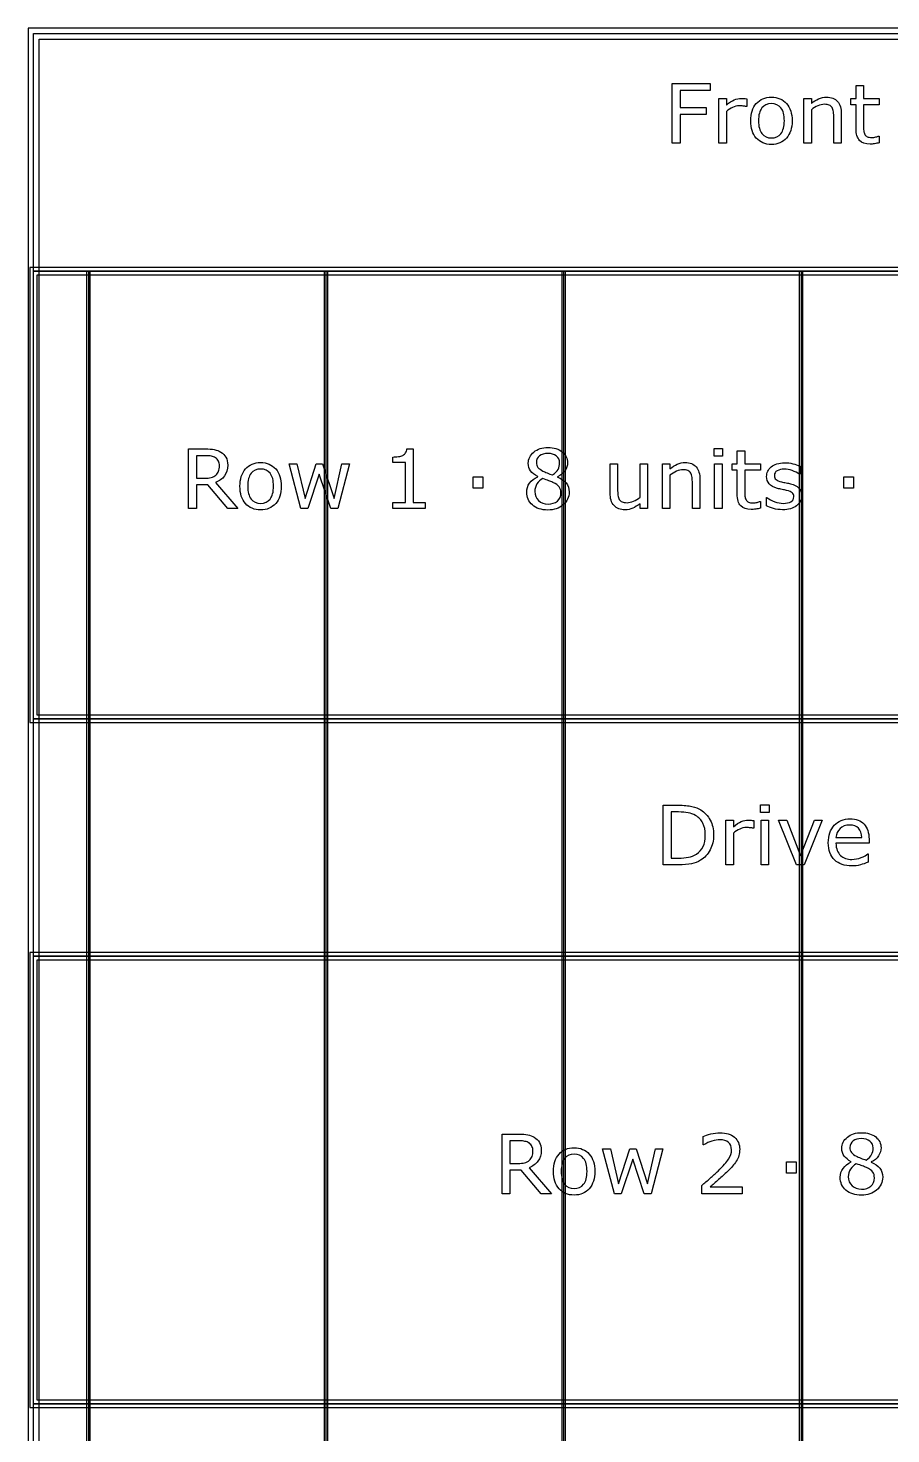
# Model space of a CAD drawing. Extents: x -13 to 750, y 12 to 2314.
# Drawn here: x 43.4 to 137.8, y 1009.6 to 1163.5 of the extents above; entities that cross this region are included whole.
import ezdxf

# ---------------------------------------------------------------- set-up
doc = ezdxf.new("R2010")
doc.units = 0
doc.layers.get('0').update_dxf_attribs({"linetype": 'CONTINUOUS'})

msp = doc.modelspace()

# ---------------------------------------------------------------- linework, layer by layer
at = {"color": 7}
for points in [[(43.400391, 1163.4896), (43.400391, 711.2904), (268.59961, 711.2904), (268.59961, 1163.4896)], [(44, 1162.89), (268, 1162.89), (268, 1136.89), (44, 1136.89)], [(44.599609, 1162.2904), (267.40039, 1162.2904), (267.40039, 712.4896), (44.599609, 712.4896)], [(118.06421, 1156.66), (114.75513, 1156.66), (114.75513, 1154.8143), (117.59839, 1154.8143), (117.59839, 1154.0409), (114.75513, 1154.0409), (114.75513, 1150.89), (113.88501, 1150.89), (113.88501, 1157.4335), (118.06421, 1157.4335)], [(126.16333, 1153.3421), (126.16333, 1153.3421)], [(127.01587, 1153.3421), (127.01587, 1153.3421)], [(43.599609, 1137.2904), (43.599609, 1087.4896), (268.40039, 1087.4896), (268.40039, 1137.2904)], [(44, 1136.89), (268, 1136.89), (268, 1087.89), (44, 1087.89)], [(44.400391, 1136.4896), (267.59961, 1136.4896), (267.59961, 1088.2904), (44.400391, 1088.2904)], [(49.800781, 1136.89), (49.800781, 937.89), (50.199219, 937.89), (50.199219, 1136.89)], [(75.800781, 1136.89), (75.800781, 937.89), (76.199219, 937.89), (76.199219, 1136.89)], [(101.80078, 1136.89), (101.80078, 937.89), (102.19922, 937.89), (102.19922, 1136.89)], [(127.80078, 1136.89), (127.80078, 937.89), (128.19922, 937.89), (128.19922, 1136.89)], [(119.40674, 1116.6205), (118.4751, 1116.6205), (118.4751, 1117.4774), (119.40674, 1117.4774)], [(78.563965, 1115.7987), (77.285156, 1110.89), (76.520508, 1110.89), (75.259277, 1114.6737), (74.006836, 1110.89), (73.246582, 1110.89), (71.95459, 1115.7987), (72.815918, 1115.7987), (73.716797, 1111.9974), (74.942871, 1115.7987), (75.624023, 1115.7987), (76.880859, 1111.9974), (77.733398, 1115.7987)], [(101.57373, 1115.9086), (101.57373, 1115.9086)], [(119.354, 1110.89), (118.52783, 1110.89), (118.52783, 1115.7987), (119.354, 1115.7987)], [(64.334473, 1115.5921), (64.334473, 1115.5921)], [(93.153809, 1113.1356), (92.103516, 1113.1356), (92.103516, 1114.3793), (93.153809, 1114.3793)], [(133.7373, 1113.1357), (132.68701, 1113.1357), (132.68701, 1114.3794), (133.7373, 1114.3794)], [(70.258301, 1113.3421), (70.258301, 1113.3421)], [(71.11084, 1113.3421), (71.11084, 1113.3421)], [(101.70996, 1112.6302), (101.70996, 1112.6302)], [(102.61523, 1112.7138), (102.61523, 1112.7138)], [(44, 1087.89), (268, 1087.89), (268, 1061.89), (44, 1061.89)], [(124.49341, 1077.6203), (123.56177, 1077.6203), (123.56177, 1078.4772), (124.49341, 1078.4772)], [(124.44071, 1071.8898), (123.61454, 1071.8898), (123.61454, 1076.7985), (124.44071, 1076.7985)], [(130.3206, 1076.7985), (128.33427, 1071.8898), (127.5037, 1071.8898), (125.53056, 1076.7985), (126.42704, 1076.7985), (127.94755, 1072.8918), (129.45487, 1076.7985)], [(118.42456, 1075.1551), (118.42456, 1075.1551)], [(43.599609, 1062.2904), (43.599609, 1012.4896), (268.40039, 1012.4896), (268.40039, 1062.2904)], [(44, 1061.89), (268, 1061.89), (268, 1012.89), (44, 1012.89)], [(44.400391, 1061.4896), (267.59961, 1061.4896), (267.59961, 1013.2904), (44.400391, 1013.2904)], [(98.646973, 1040.5921), (98.646973, 1040.5921)], [(112.87646, 1040.7987), (111.59766, 1035.89), (110.83301, 1035.89), (109.57178, 1039.6737), (108.31934, 1035.89), (107.55908, 1035.89), (106.26709, 1040.7987), (107.12842, 1040.7987), (108.0293, 1036.9974), (109.25537, 1040.7987), (109.93652, 1040.7987), (111.19336, 1036.9974), (112.0459, 1040.7987)], [(135.88623, 1040.9086), (135.88623, 1040.9086)], [(127.46631, 1038.1356), (126.41602, 1038.1356), (126.41602, 1039.3793), (127.46631, 1039.3793)], [(104.5708, 1038.3421), (104.5708, 1038.3421)], [(105.42334, 1038.3421), (105.42334, 1038.3421)], [(136.02246, 1037.6302), (136.02246, 1037.6302)], [(136.92773, 1037.7138), (136.92773, 1037.7138)], [(44, 1012.89), (268, 1012.89), (268, 986.89), (44, 986.89)]]:
    msp.add_lwpolyline(points, close=True, dxfattribs=at)
for points in [[(134.00757, 1152.4937), (134.00757, 1155.1041), (133.44946, 1155.1041), (133.44946, 1155.7984), (134.00757, 1155.7984), (134.00757, 1157.209), (134.83374, 1157.209), (134.83374, 1155.7984), (136.53882, 1155.7984), (136.53882, 1155.1041), (134.83374, 1155.1041), (134.83374, 1152.8672)], [(119.81767, 1154.3754), (119.81767, 1150.89), (118.9915, 1150.89), (118.9915, 1155.7987), (119.81767, 1155.7987), (119.81767, 1155.0736)], [(122.05448, 1155.7457), (122.05444, 1154.8978)], [(129.1208, 1154.5547), (129.1208, 1150.89), (128.29463, 1150.89), (128.29463, 1155.7987), (129.1208, 1155.7987), (129.1208, 1155.2538)], [(122.05444, 1154.8978), (122.01054, 1154.8978)], [(132.39912, 1154.076), (132.39917, 1150.89)], [(132.39917, 1150.89), (131.573, 1150.89), (131.573, 1153.6849)], [(136.49489, 1151.6763), (136.53879, 1151.6763), (136.53882, 1150.934)], [(50, 1136.89), (50, 937.89)], [(76, 1136.89), (76, 937.89)], [(102, 1136.89), (102, 937.89)], [(128, 1136.89), (128, 937.89)], [(66.369141, 1110.89), (65.239746, 1110.89), (63.05127, 1113.4916), (61.825195, 1113.4916), (61.825195, 1110.89), (60.955078, 1110.89), (60.955078, 1117.4335), (62.787598, 1117.4335)], [(84.852539, 1117.4555), (85.533691, 1117.4555), (85.533691, 1111.5581), (86.869629, 1111.5581), (86.869629, 1110.89)], [(121.00635, 1112.4937), (121.00635, 1115.1041), (120.44824, 1115.1041), (120.44824, 1115.7984), (121.00635, 1115.7984), (121.00635, 1117.209), (121.83252, 1117.209), (121.83252, 1115.7984), (123.5376, 1115.7984), (123.5376, 1115.1041), (121.83252, 1115.1041), (121.83252, 1112.8672)], [(62.849121, 1116.6867), (61.825195, 1116.6867), (61.825195, 1114.217), (62.704102, 1114.217)], [(86.869629, 1110.89), (83.327637, 1110.89), (83.327637, 1111.558), (84.689941, 1111.558), (84.689941, 1115.9437), (83.327637, 1115.9437), (83.327637, 1116.5414)], [(107.09326, 1112.6127), (107.09326, 1115.7987), (107.91943, 1115.7987), (107.91943, 1113.0038)], [(110.37162, 1112.1336), (110.37162, 1115.7986), (111.19779, 1115.7986), (111.19775, 1110.89)], [(113.64985, 1114.5547), (113.64985, 1110.89), (112.82368, 1110.89), (112.82368, 1115.7987), (113.64985, 1115.7987), (113.64985, 1115.2538)], [(99.174316, 1114.3837), (99.174316, 1114.4097)], [(101.34961, 1114.3746), (101.34961, 1114.3486)], [(116.92817, 1114.076), (116.92822, 1110.89)], [(127.84859, 1115.548), (127.84859, 1114.6647), (127.80469, 1114.6647)], [(63.908203, 1113.7509), (66.369141, 1110.89)], [(116.92822, 1110.89), (116.10205, 1110.89), (116.10205, 1113.6849)], [(111.19775, 1110.89), (110.37158, 1110.89), (110.37158, 1111.4349)], [(123.49367, 1111.6763), (123.53757, 1111.6763), (123.5376, 1110.934)], [(124.20557, 1111.1845), (124.20557, 1112.1118), (124.24947, 1112.1118)], [(128.04199, 1112.3045), (128.04199, 1112.3051)], [(114.54858, 1071.89), (112.89624, 1071.89), (112.89624, 1078.4335), (114.53101, 1078.4335)], [(114.58374, 1077.6863), (113.76636, 1077.6863), (113.76636, 1072.637), (114.58374, 1072.637)], [(120.5911, 1075.3752), (120.5911, 1071.89), (119.76493, 1071.89), (119.76493, 1076.7987), (120.5911, 1076.7987), (120.5911, 1076.0736)], [(122.82788, 1075.8976), (122.78398, 1075.8976)], [(122.82792, 1076.7457), (122.82788, 1075.8976)], [(117.51489, 1075.1679), (117.51489, 1075.1681)], [(131.81474, 1074.8913), (134.62724, 1074.8913)], [(135.43144, 1074.2585), (131.81474, 1074.2585)], [(135.43139, 1074.7067), (135.43144, 1074.2585)], [(135.29081, 1073.0895), (135.33471, 1073.0895), (135.33471, 1072.1886)], [(100.68164, 1035.89), (99.552246, 1035.89), (97.36377, 1038.4916), (96.137695, 1038.4916), (96.137695, 1035.89), (95.267578, 1035.89), (95.267578, 1042.4335), (97.100098, 1042.4335)], [(117.33252, 1041.2381), (117.28862, 1041.2381), (117.28862, 1042.161)], [(97.161621, 1041.6867), (96.137695, 1041.6867), (96.137695, 1039.217), (97.016602, 1039.217)], [(98.220703, 1038.7509), (100.68164, 1035.89)], [(133.48682, 1039.3837), (133.48682, 1039.4097)], [(135.66211, 1039.3746), (135.66211, 1039.3486)], [(121.55566, 1035.89), (117.12598, 1035.89), (117.12598, 1036.8085)], [(118.03567, 1036.6415), (121.55569, 1036.6415), (121.55566, 1035.89)]]:
    msp.add_lwpolyline(points, dxfattribs=at)
for points in [[(119.81767, 1155.0736), (120.14579, 1155.337267), (120.434363, 1155.5233), (120.68339, 1155.6317)], [(120.68339, 1155.6317), (120.935343, 1155.743033), (121.19169, 1155.7987), (121.45243, 1155.7987)], [(121.45243, 1155.7987), (121.595983, 1155.7987), (121.699987, 1155.794367), (121.76444, 1155.7857)], [(121.76444, 1155.7857), (121.828907, 1155.779033), (121.925587, 1155.7657), (122.05448, 1155.7457)], [(123.09595, 1155.2362), (123.506103, 1155.702), (124.05835, 1155.9349), (124.75269, 1155.9349)], [(124.75269, 1155.9349), (125.441163, 1155.9349), (125.990477, 1155.702), (126.40063, 1155.2362)], [(129.1208, 1155.2538), (129.378613, 1155.467667), (129.645213, 1155.634633), (129.9206, 1155.7547)], [(129.9206, 1155.7547), (130.195993, 1155.874833), (130.47871, 1155.9349), (130.76875, 1155.9349)], [(130.76875, 1155.9349), (131.299023, 1155.9349), (131.70332, 1155.775233), (131.98164, 1155.4559)], [(120.50321, 1154.8104), (120.26591, 1154.699067), (120.037397, 1154.554067), (119.81767, 1154.3754)], [(121.2415, 1154.9818), (120.986613, 1154.9818), (120.740517, 1154.924667), (120.50321, 1154.8104)], [(121.65019, 1154.9598), (121.53593, 1154.974467), (121.3997, 1154.9818), (121.2415, 1154.9818)], [(122.01054, 1154.8978), (121.887493, 1154.927133), (121.767377, 1154.9478), (121.65019, 1154.9598)], [(122.48511, 1153.3421), (122.48511, 1154.141967), (122.688723, 1154.773333), (123.09595, 1155.2362)], [(123.70679, 1154.7572), (123.460697, 1154.4496), (123.33765, 1153.9779), (123.33765, 1153.3421)], [(124.75269, 1155.223), (124.304443, 1155.223), (123.95581, 1155.067733), (123.70679, 1154.7572)], [(125.78979, 1154.7572), (125.54077, 1155.067733), (125.19507, 1155.223), (124.75269, 1155.223)], [(126.16333, 1153.3421), (126.16333, 1153.9779), (126.038817, 1154.4496), (125.78979, 1154.7572)], [(126.40063, 1155.2362), (126.81079, 1154.773333), (127.01587, 1154.141967), (127.01587, 1153.3421)], [(129.82832, 1154.981), (129.582227, 1154.869667), (129.346387, 1154.727567), (129.1208, 1154.5547)], [(130.53584, 1155.148), (130.310253, 1155.148), (130.074413, 1155.092333), (129.82832, 1154.981)], [(131.07197, 1155.056), (130.934277, 1155.117333), (130.755567, 1155.148), (130.53584, 1155.148)], [(131.38838, 1154.7836), (131.315133, 1154.9066), (131.209663, 1154.9974), (131.07197, 1155.056)], [(131.5334, 1154.3177), (131.507067, 1154.516967), (131.458727, 1154.672267), (131.38838, 1154.7836)], [(131.573, 1153.6849), (131.573, 1153.9105), (131.5598, 1154.121433), (131.5334, 1154.3177)], [(131.98164, 1155.4559), (132.25996, 1155.136567), (132.39912, 1154.6766), (132.39912, 1154.076)], [(123.09595, 1151.4481), (122.688723, 1151.910967), (122.48511, 1152.5423), (122.48511, 1153.3421)], [(123.33765, 1153.3421), (123.33765, 1152.7269), (123.46216, 1152.259633), (123.71118, 1151.9403)], [(125.7854, 1151.9359), (126.037353, 1152.2523), (126.16333, 1152.721033), (126.16333, 1153.3421)], [(127.01587, 1153.3421), (127.01587, 1152.5423), (126.81079, 1151.910967), (126.40063, 1151.4481)], [(134.83374, 1152.8672), (134.83374, 1152.6094), (134.839607, 1152.407267), (134.85134, 1152.2608)], [(124.75269, 1150.7538), (124.05835, 1150.7538), (123.506103, 1150.985233), (123.09595, 1151.4481)], [(123.71118, 1151.9403), (123.960207, 1151.6239), (124.307377, 1151.4657), (124.75269, 1151.4657)], [(124.75269, 1151.4657), (125.192143, 1151.4657), (125.53638, 1151.622433), (125.7854, 1151.9359)], [(126.40063, 1151.4481), (125.990477, 1150.985233), (125.441163, 1150.7538), (124.75269, 1150.7538)], [(134.39868, 1151.1973), (134.13794, 1151.466833), (134.00757, 1151.898967), (134.00757, 1152.4937)], [(135.54126, 1150.793), (135.04028, 1150.793), (134.65942, 1150.927767), (134.39868, 1151.1973)], [(134.85134, 1152.2608), (134.863073, 1152.117267), (134.90409, 1151.9825), (134.97439, 1151.8565)], [(134.97439, 1151.8565), (135.038857, 1151.7393), (135.126747, 1151.652867), (135.23806, 1151.5972)], [(135.23806, 1151.5972), (135.352313, 1151.544533), (135.525163, 1151.5182), (135.75661, 1151.5182)], [(135.75661, 1151.5182), (135.891377, 1151.5182), (136.032003, 1151.5372), (136.17849, 1151.5752)], [(136.17849, 1151.5752), (136.32497, 1151.616533), (136.430437, 1151.650233), (136.49489, 1151.6763)], [(136.02905, 1150.833), (135.84741, 1150.806333), (135.684813, 1150.793), (135.54126, 1150.793)], [(136.53882, 1150.934), (136.383547, 1150.893333), (136.213623, 1150.859667), (136.02905, 1150.833)], [(62.787598, 1117.4335), (63.183105, 1117.4335), (63.512695, 1117.407167), (63.776367, 1117.3545)], [(63.776367, 1117.3545), (64.040039, 1117.3045), (64.277344, 1117.213667), (64.488281, 1117.082)], [(84.716309, 1116.9985), (84.79541, 1117.112767), (84.84082, 1117.2651), (84.852539, 1117.4555)], [(98.748047, 1117.0904), (99.152344, 1117.418533), (99.666505, 1117.5826), (100.29053, 1117.5826)], [(100.29053, 1117.5826), (100.94385, 1117.5826), (101.465333, 1117.425867), (101.85498, 1117.1124)], [(63.459961, 1116.6337), (63.28711, 1116.669033), (63.083496, 1116.6867), (62.849121, 1116.6867)], [(63.908203, 1116.4579), (63.782226, 1116.542833), (63.632812, 1116.601433), (63.459961, 1116.6337)], [(64.233398, 1116.0887), (64.168945, 1116.235233), (64.060546, 1116.3583), (63.908203, 1116.4579)], [(64.334473, 1115.5921), (64.334473, 1115.779633), (64.300781, 1115.945167), (64.233398, 1116.0887)], [(64.488281, 1117.082), (64.725586, 1116.9326), (64.910156, 1116.743633), (65.041992, 1116.5151)], [(65.244141, 1115.6538), (65.244141, 1115.182133), (65.125489, 1114.7866), (64.888184, 1114.4672)], [(65.041992, 1116.5151), (65.176758, 1116.2895), (65.244141, 1116.0024), (65.244141, 1115.6538)], [(67.190918, 1115.2362), (67.601074, 1115.702), (68.15332, 1115.9349), (68.847656, 1115.9349)], [(68.847656, 1115.9349), (69.536133, 1115.9349), (70.085449, 1115.702), (70.495605, 1115.2362)], [(83.327637, 1116.5414), (83.512207, 1116.5414), (83.709961, 1116.556067), (83.920898, 1116.5854)], [(83.920898, 1116.5854), (84.131836, 1116.6174), (84.291504, 1116.6628), (84.399902, 1116.7216)], [(84.399902, 1116.7216), (84.534668, 1116.794867), (84.640137, 1116.887167), (84.716309, 1116.9985)], [(98.141602, 1115.8599), (98.141602, 1116.3521), (98.34375, 1116.762267), (98.748047, 1117.0904)], [(98.39209, 1115.025), (98.225098, 1115.2476), (98.141602, 1115.5259), (98.141602, 1115.8599)], [(99.376465, 1116.6732), (99.14209, 1116.4974), (99.024902, 1116.2601), (99.024902, 1115.9613)], [(99.024902, 1115.9613), (99.024902, 1115.750367), (99.083496, 1115.567267), (99.200684, 1115.412)], [(100.28613, 1116.9369), (99.916991, 1116.9369), (99.61377, 1116.849), (99.376465, 1116.6732)], [(101.20898, 1116.6556), (100.968747, 1116.843133), (100.66113, 1116.9369), (100.28613, 1116.9369)], [(101.57373, 1115.9086), (101.57373, 1116.222067), (101.452147, 1116.471067), (101.20898, 1116.6556)], [(101.40674, 1115.1879), (101.518067, 1115.3959), (101.57373, 1115.636133), (101.57373, 1115.9086)], [(101.85498, 1117.1124), (102.244627, 1116.798867), (102.43945, 1116.4004), (102.43945, 1115.917)], [(102.43945, 1115.917), (102.43945, 1115.621133), (102.347167, 1115.329633), (102.1626, 1115.0425)], [(113.64985, 1115.2538), (113.907663, 1115.467667), (114.174267, 1115.634633), (114.44966, 1115.7547)], [(114.44966, 1115.7547), (114.725047, 1115.874833), (115.00776, 1115.9349), (115.2978, 1115.9349)], [(115.2978, 1115.9349), (115.828073, 1115.9349), (116.23237, 1115.775233), (116.51069, 1115.4559)], [(124.73287, 1115.4689), (124.89693, 1115.606567), (125.104937, 1115.714967), (125.35689, 1115.7941)], [(125.35689, 1115.7941), (125.611777, 1115.8761), (125.895957, 1115.9171), (126.20943, 1115.9171)], [(126.20943, 1115.9171), (126.502403, 1115.9171), (126.798303, 1115.8805), (127.09713, 1115.8073)], [(127.09713, 1115.8073), (127.398883, 1115.736967), (127.64937, 1115.650533), (127.84859, 1115.548)], [(62.704102, 1114.217), (62.979492, 1114.217), (63.219726, 1114.240333), (63.424805, 1114.287)], [(63.424805, 1114.287), (63.629883, 1114.337), (63.804199, 1114.4278), (63.947754, 1114.5594)], [(64.888184, 1114.4672), (64.650879, 1114.1508), (64.324219, 1113.912033), (63.908203, 1113.7509)], [(63.947754, 1114.5594), (64.07959, 1114.682467), (64.17627, 1114.8231), (64.237793, 1114.9813)], [(64.237793, 1114.9813), (64.302246, 1115.142433), (64.334473, 1115.346033), (64.334473, 1115.5921)], [(66.580078, 1113.3421), (66.580078, 1114.141967), (66.783691, 1114.773333), (67.190918, 1115.2362)], [(67.801758, 1114.7572), (67.555664, 1114.4496), (67.432617, 1113.9779), (67.432617, 1113.3421)], [(68.847656, 1115.223), (68.399414, 1115.223), (68.050781, 1115.067733), (67.801758, 1114.7572)], [(69.884766, 1114.7572), (69.635742, 1115.067733), (69.290039, 1115.223), (68.847656, 1115.223)], [(70.258301, 1113.3421), (70.258301, 1113.9779), (70.133789, 1114.4496), (69.884766, 1114.7572)], [(70.495605, 1115.2362), (70.905762, 1114.773333), (71.11084, 1114.141967), (71.11084, 1113.3421)], [(98.282227, 1113.6805), (98.493164, 1113.976433), (98.790527, 1114.210833), (99.174316, 1114.3837)], [(99.174316, 1114.4097), (98.822754, 1114.597233), (98.562012, 1114.802333), (98.39209, 1115.025)], [(99.728027, 1114.1815), (99.464356, 1114.037967), (99.251953, 1113.843133), (99.09082, 1113.597)], [(99.200684, 1115.412), (99.320801, 1115.259667), (99.500976, 1115.123433), (99.741211, 1115.0033)], [(100.38281, 1113.9486), (100.21875, 1114.003933), (100.000489, 1114.081567), (99.728027, 1114.1815)], [(99.741211, 1115.0033), (99.84961, 1114.950633), (100.004883, 1114.881767), (100.20703, 1114.7967)], [(100.20703, 1114.7967), (100.41211, 1114.711767), (100.61133, 1114.641467), (100.80469, 1114.5858)], [(100.80469, 1114.5858), (101.09473, 1114.779133), (101.295413, 1114.979833), (101.40674, 1115.1879)], [(102.1626, 1115.0425), (101.978027, 1114.758367), (101.70703, 1114.535733), (101.34961, 1114.3746)], [(101.34961, 1114.3486), (101.759763, 1114.1728), (102.07324, 1113.956), (102.29004, 1113.6982)], [(114.35737, 1114.981), (114.111277, 1114.869667), (113.875437, 1114.727567), (113.64985, 1114.5547)], [(115.06489, 1115.148), (114.839303, 1115.148), (114.603463, 1115.092333), (114.35737, 1114.981)], [(115.60102, 1115.056), (115.463327, 1115.117333), (115.284617, 1115.148), (115.06489, 1115.148)], [(115.91743, 1114.7836), (115.84419, 1114.9066), (115.73872, 1114.9974), (115.60102, 1115.056)], [(116.06245, 1114.3177), (116.03605, 1114.516967), (115.98771, 1114.672267), (115.91743, 1114.7836)], [(116.10205, 1113.6849), (116.10205, 1113.9105), (116.08885, 1114.121433), (116.06245, 1114.3177)], [(116.51069, 1115.4559), (116.78901, 1115.136567), (116.92817, 1114.6766), (116.92817, 1114.076)], [(124.2275, 1114.4186), (124.2275, 1114.620733), (124.268517, 1114.811167), (124.35055, 1114.9899)], [(124.49557, 1113.6012), (124.316857, 1113.823867), (124.2275, 1114.096333), (124.2275, 1114.4186)], [(124.35055, 1114.9899), (124.43551, 1115.168633), (124.56295, 1115.3283), (124.73287, 1115.4689)], [(125.3833, 1115.0426), (125.175293, 1114.928333), (125.07129, 1114.756967), (125.07129, 1114.5285)], [(125.07129, 1114.5285), (125.07129, 1114.3263), (125.134277, 1114.173933), (125.26025, 1114.0714)], [(125.26025, 1114.0714), (125.383297, 1113.968867), (125.582517, 1113.8854), (125.85791, 1113.821)], [(126.14795, 1115.2184), (125.84619, 1115.2184), (125.591307, 1115.1598), (125.3833, 1115.0426)], [(127.03564, 1115.0558), (126.733887, 1115.1642), (126.43799, 1115.2184), (126.14795, 1115.2184)], [(127.80469, 1114.6647), (127.59375, 1114.819967), (127.3374, 1114.950333), (127.03564, 1115.0558)], [(67.190918, 1111.4481), (66.783691, 1111.910967), (66.580078, 1112.5423), (66.580078, 1113.3421)], [(67.432617, 1113.3421), (67.432617, 1112.7269), (67.557129, 1112.259633), (67.806152, 1111.9403)], [(69.880371, 1111.9359), (70.132324, 1112.2523), (70.258301, 1112.721033), (70.258301, 1113.3421)], [(71.11084, 1113.3421), (71.11084, 1112.5423), (70.905762, 1111.910967), (70.495605, 1111.4481)], [(97.96582, 1112.6962), (97.96582, 1113.059467), (98.071289, 1113.387567), (98.282227, 1113.6805)], [(98.594238, 1111.2899), (98.175293, 1111.6561), (97.96582, 1112.124867), (97.96582, 1112.6962)], [(99.09082, 1113.597), (98.932617, 1113.350933), (98.853516, 1113.072633), (98.853516, 1112.7621)], [(98.853516, 1112.7621), (98.853516, 1112.366567), (98.989746, 1112.0399), (99.262207, 1111.7821)], [(100.83545, 1113.7684), (100.697757, 1113.833067), (100.546877, 1113.893133), (100.38281, 1113.9486)], [(101.52979, 1113.2762), (101.412597, 1113.440267), (101.18115, 1113.604333), (100.83545, 1113.7684)], [(101.32324, 1111.725), (101.581053, 1111.944733), (101.70996, 1112.246467), (101.70996, 1112.6302)], [(101.70996, 1112.6302), (101.70996, 1112.899733), (101.649903, 1113.115067), (101.52979, 1113.2762)], [(102.61523, 1112.7137), (102.61523, 1112.1483), (102.39404, 1111.6781), (101.95166, 1111.3031)], [(102.29004, 1113.6982), (102.506833, 1113.4404), (102.61523, 1113.112267), (102.61523, 1112.7138)], [(107.52393, 1111.224), (107.236817, 1111.5404), (107.09326, 1112.0033), (107.09326, 1112.6127)], [(107.91943, 1113.0038), (107.91943, 1112.754733), (107.931163, 1112.540867), (107.95463, 1112.3622)], [(121.83252, 1112.8672), (121.83252, 1112.6094), (121.838387, 1112.407267), (121.85012, 1112.2608)], [(125.41402, 1113.1002), (124.98336, 1113.214467), (124.67721, 1113.381467), (124.49557, 1113.6012)], [(125.92818, 1112.986), (125.74068, 1113.021333), (125.569293, 1113.0594), (125.41402, 1113.1002)], [(125.85791, 1113.821), (126.010257, 1113.785667), (126.18018, 1113.7505), (126.36768, 1113.7155)], [(126.38961, 1112.894), (126.272423, 1112.920667), (126.118613, 1112.951333), (125.92818, 1112.986)], [(126.36768, 1113.7155), (126.558107, 1113.680167), (126.71631, 1113.647833), (126.84229, 1113.6185)], [(127.03121, 1112.6391), (126.919883, 1112.7387), (126.706017, 1112.823667), (126.38961, 1112.894)], [(126.84229, 1113.6185), (127.226077, 1113.530633), (127.521973, 1113.379767), (127.72998, 1113.1659)], [(127.1982, 1112.1997), (127.1982, 1112.393033), (127.142537, 1112.5395), (127.03121, 1112.6391)], [(127.72998, 1113.1659), (127.937987, 1112.9491), (128.04199, 1112.661967), (128.04199, 1112.3045)], [(68.847656, 1110.7538), (68.15332, 1110.7538), (67.601074, 1110.985233), (67.190918, 1111.4481)], [(67.806152, 1111.9403), (68.055175, 1111.6239), (68.402343, 1111.4657), (68.847656, 1111.4657)], [(68.847656, 1111.4657), (69.287109, 1111.4657), (69.631348, 1111.622433), (69.880371, 1111.9359)], [(70.495605, 1111.4481), (70.085449, 1110.985233), (69.536133, 1110.7538), (68.847656, 1110.7538)], [(100.29053, 1110.7406), (99.581544, 1110.7406), (99.016113, 1110.9237), (98.594238, 1111.2899)], [(99.262207, 1111.7821), (99.534668, 1111.5243), (99.880372, 1111.3954), (100.29932, 1111.3954)], [(101.95166, 1111.3031), (101.512207, 1110.9281), (100.958497, 1110.7406), (100.29053, 1110.7406)], [(100.29932, 1111.3954), (100.727053, 1111.3954), (101.06836, 1111.505267), (101.32324, 1111.725)], [(108.72803, 1110.7538), (108.212403, 1110.7538), (107.811037, 1110.910533), (107.52393, 1111.224)], [(107.95463, 1112.3622), (107.978097, 1112.1864), (108.0279, 1112.0355), (108.10404, 1111.9095)], [(108.10404, 1111.9095), (108.183147, 1111.780633), (108.285687, 1111.6869), (108.41166, 1111.6283)], [(108.41166, 1111.6283), (108.53764, 1111.569633), (108.720747, 1111.5403), (108.96098, 1111.5403)], [(108.96098, 1111.5403), (109.174847, 1111.5403), (109.407757, 1111.595967), (109.65971, 1111.7073)], [(110.37158, 1111.4349), (110.09326, 1111.215167), (109.82666, 1111.046733), (109.57178, 1110.9296)], [(109.65971, 1111.7073), (109.91459, 1111.818633), (110.151893, 1111.960733), (110.37162, 1112.1336)], [(121.39746, 1111.1973), (121.13672, 1111.466833), (121.00635, 1111.898967), (121.00635, 1112.4937)], [(122.54004, 1110.793), (122.03906, 1110.793), (121.6582, 1110.927767), (121.39746, 1111.1973)], [(121.85012, 1112.2608), (121.861853, 1112.117267), (121.902867, 1111.9825), (121.97316, 1111.8565)], [(121.97316, 1111.8565), (122.037627, 1111.7393), (122.12552, 1111.652867), (122.23684, 1111.5972)], [(122.23684, 1111.5972), (122.351093, 1111.544533), (122.523943, 1111.5182), (122.75539, 1111.5182)], [(122.75539, 1111.5182), (122.890157, 1111.5182), (123.030783, 1111.5372), (123.17727, 1111.5752)], [(123.17727, 1111.5752), (123.32375, 1111.616533), (123.429217, 1111.650233), (123.49367, 1111.6763)], [(124.96582, 1110.8989), (124.66406, 1110.986767), (124.410643, 1111.081967), (124.20557, 1111.1845)], [(124.24947, 1112.1118), (124.510217, 1111.915467), (124.800257, 1111.758733), (125.11959, 1111.6416)], [(125.11959, 1111.6416), (125.438923, 1111.527333), (125.745077, 1111.4702), (126.03805, 1111.4702)], [(127.48389, 1111.2021), (127.11475, 1110.914967), (126.609377, 1110.7714), (125.96777, 1110.7714)], [(126.03805, 1111.4702), (126.40133, 1111.4702), (126.68551, 1111.5288), (126.89059, 1111.646)], [(126.89059, 1111.646), (127.095663, 1111.763133), (127.1982, 1111.9477), (127.1982, 1112.1997)], [(128.04199, 1112.3051), (128.04199, 1111.8569), (127.855957, 1111.489233), (127.48389, 1111.2021)], [(109.57178, 1110.9296), (109.316893, 1110.8124), (109.035643, 1110.7538), (108.72803, 1110.7538)], [(123.02783, 1110.833), (122.84619, 1110.806333), (122.683593, 1110.793), (122.54004, 1110.793)], [(123.5376, 1110.934), (123.382327, 1110.893333), (123.212403, 1110.859667), (123.02783, 1110.833)], [(125.96777, 1110.7714), (125.60449, 1110.7714), (125.270507, 1110.8139), (124.96582, 1110.8989)], [(114.53101, 1078.4335), (115.169677, 1078.4335), (115.67651, 1078.3866), (116.05151, 1078.2928)], [(115.62524, 1077.5983), (115.335207, 1077.656967), (114.98804, 1077.6863), (114.58374, 1077.6863)], [(116.44702, 1077.2951), (116.189207, 1077.441567), (115.91528, 1077.542633), (115.62524, 1077.5983)], [(116.05151, 1078.2928), (116.429443, 1078.202), (116.74878, 1078.076033), (117.00952, 1077.9149)], [(117.24683, 1076.4645), (117.068117, 1076.8161), (116.801513, 1077.092967), (116.44702, 1077.2951)], [(117.00952, 1077.9149), (117.454833, 1077.636567), (117.802003, 1077.265967), (118.05103, 1076.8031)], [(117.51489, 1075.1681), (117.51489, 1075.680833), (117.425537, 1076.112967), (117.24683, 1076.4645)], [(118.05103, 1076.8031), (118.30005, 1076.340167), (118.42456, 1075.790833), (118.42456, 1075.1551)], [(120.5911, 1076.0736), (120.919227, 1076.337267), (121.207803, 1076.5233), (121.45683, 1076.6317)], [(121.27665, 1075.8102), (121.039343, 1075.698867), (120.810827, 1075.553867), (120.5911, 1075.3752)], [(122.01493, 1075.9816), (121.76005, 1075.9816), (121.513957, 1075.924467), (121.27665, 1075.8102)], [(121.45683, 1076.6317), (121.708783, 1076.743033), (121.96513, 1076.7987), (122.22587, 1076.7987)], [(122.42362, 1075.9596), (122.309367, 1075.974267), (122.173137, 1075.9816), (122.01493, 1075.9816)], [(122.22587, 1076.7987), (122.369423, 1076.7987), (122.473427, 1076.794367), (122.53788, 1076.7857)], [(122.78398, 1075.8976), (122.660933, 1075.926933), (122.540813, 1075.9476), (122.42362, 1075.9596)], [(122.53788, 1076.7857), (122.602347, 1076.779033), (122.699027, 1076.7657), (122.82792, 1076.7457)], [(130.97533, 1074.3156), (130.97533, 1075.118333), (131.193593, 1075.755533), (131.63012, 1076.2272)], [(131.63012, 1076.2272), (132.069573, 1076.698867), (132.64672, 1076.9347), (133.36156, 1076.9347)], [(132.25858, 1075.8625), (131.99784, 1075.6017), (131.849893, 1075.277967), (131.81474, 1074.8913)], [(133.31767, 1076.2536), (132.875283, 1076.2536), (132.522253, 1076.123233), (132.25858, 1075.8625)], [(134.29765, 1075.8976), (134.083783, 1076.134933), (133.757123, 1076.2536), (133.31767, 1076.2536)], [(133.36156, 1076.9347), (134.023673, 1076.9347), (134.53344, 1076.741333), (134.89086, 1076.3546)], [(134.62724, 1074.8913), (134.624573, 1075.3249), (134.51471, 1075.660333), (134.29765, 1075.8976)], [(134.89086, 1076.3546), (135.251213, 1075.967933), (135.43139, 1075.418633), (135.43139, 1074.7067)], [(117.2688, 1073.8935), (117.43286, 1074.233367), (117.51489, 1074.658167), (117.51489, 1075.1679)], [(118.42456, 1075.1551), (118.42456, 1074.560367), (118.29419, 1074.0213), (118.03345, 1073.5379)], [(131.66088, 1072.4347), (131.203847, 1072.8771), (130.97533, 1073.504067), (130.97533, 1074.3156)], [(131.81474, 1074.2585), (131.81474, 1073.9567), (131.86015, 1073.693), (131.95097, 1073.4674)], [(114.58374, 1072.637), (115.002687, 1072.637), (115.367433, 1072.667667), (115.67798, 1072.729)], [(115.67798, 1072.729), (115.991453, 1072.790333), (116.278563, 1072.904567), (116.53931, 1073.0717)], [(116.53931, 1073.0717), (116.864503, 1073.2797), (117.107667, 1073.553633), (117.2688, 1073.8935)], [(118.03345, 1073.5379), (117.775637, 1073.054567), (117.431397, 1072.679567), (117.00073, 1072.4129)], [(131.95097, 1073.4674), (132.04179, 1073.2448), (132.1663, 1073.0617), (132.3245, 1072.9181)], [(132.3245, 1072.9181), (132.476847, 1072.7775), (132.657023, 1072.672033), (132.86503, 1072.6017)], [(132.86503, 1072.6017), (133.07597, 1072.531367), (133.307417, 1072.4962), (133.55937, 1072.4962)], [(133.55937, 1072.4962), (133.89335, 1072.4962), (134.228797, 1072.562133), (134.56571, 1072.694)], [(134.56571, 1072.694), (134.905557, 1072.828733), (135.147257, 1072.960567), (135.29081, 1073.0895)], [(115.99878, 1072.013), (115.632567, 1071.931), (115.149167, 1071.89), (114.54858, 1071.89)], [(117.00073, 1072.4129), (116.701903, 1072.228367), (116.36792, 1072.095067), (115.99878, 1072.013)], [(133.56811, 1071.7755), (132.753657, 1071.7755), (132.117913, 1071.995233), (131.66088, 1072.4347)], [(134.48217, 1071.8942), (134.19213, 1071.815067), (133.887443, 1071.7755), (133.56811, 1071.7755)], [(135.33471, 1072.1886), (135.05639, 1072.0714), (134.77221, 1071.973267), (134.48217, 1071.8942)], [(97.100098, 1042.4335), (97.495605, 1042.4335), (97.825195, 1042.407167), (98.088867, 1042.3545)], [(98.088867, 1042.3545), (98.352539, 1042.3045), (98.589844, 1042.213667), (98.800781, 1042.082)], [(98.800781, 1042.082), (99.038086, 1041.9326), (99.222656, 1041.743633), (99.354492, 1041.5151)], [(117.28862, 1042.161), (117.496633, 1042.263533), (117.77349, 1042.357267), (118.11919, 1042.4422)], [(118.11919, 1042.4422), (118.467823, 1042.5272), (118.804737, 1042.5697), (119.12993, 1042.5697)], [(119.10791, 1041.8094), (118.84131, 1041.8094), (118.552737, 1041.762533), (118.24219, 1041.6688)], [(120.04395, 1041.5194), (119.82129, 1041.712733), (119.509277, 1041.8094), (119.10791, 1041.8094)], [(119.12993, 1042.5697), (119.80083, 1042.5697), (120.32671, 1042.4071), (120.70757, 1042.0819)], [(120.70757, 1042.0819), (121.08843, 1041.759633), (121.27886, 1041.321633), (121.27886, 1040.7679)], [(132.4541, 1040.8599), (132.4541, 1041.3521), (132.65625, 1041.762267), (133.06055, 1042.0904)], [(133.06055, 1042.0904), (133.464843, 1042.418533), (133.979003, 1042.5826), (134.60303, 1042.5826)], [(134.59863, 1041.9369), (134.22949, 1041.9369), (133.926267, 1041.849), (133.68896, 1041.6732)], [(135.52148, 1041.6556), (135.281247, 1041.843133), (134.97363, 1041.9369), (134.59863, 1041.9369)], [(134.60303, 1042.5826), (135.25635, 1042.5826), (135.777833, 1042.425867), (136.16748, 1042.1124)], [(136.16748, 1042.1124), (136.557127, 1041.798867), (136.75195, 1041.4004), (136.75195, 1040.917)], [(97.772461, 1041.6337), (97.59961, 1041.669033), (97.395996, 1041.6867), (97.161621, 1041.6867)], [(98.220703, 1041.4579), (98.094726, 1041.542833), (97.945312, 1041.601433), (97.772461, 1041.6337)], [(98.545898, 1041.0887), (98.481445, 1041.235233), (98.373046, 1041.3583), (98.220703, 1041.4579)], [(98.646973, 1040.5921), (98.646973, 1040.779633), (98.613281, 1040.945167), (98.545898, 1041.0887)], [(98.550293, 1039.9813), (98.614746, 1040.142433), (98.646973, 1040.346033), (98.646973, 1040.5921)], [(99.556641, 1040.6538), (99.556641, 1040.182133), (99.437989, 1039.7866), (99.200684, 1039.4672)], [(99.354492, 1041.5151), (99.489258, 1041.2895), (99.556641, 1041.0024), (99.556641, 1040.6538)], [(100.89258, 1038.3421), (100.89258, 1039.141967), (101.096193, 1039.773333), (101.50342, 1040.2362)], [(101.50342, 1040.2362), (101.913573, 1040.702), (102.46582, 1040.9349), (103.16016, 1040.9349)], [(103.16016, 1040.223), (102.711913, 1040.223), (102.36328, 1040.067733), (102.11426, 1039.7572)], [(103.16016, 1040.9349), (103.848633, 1040.9349), (104.39795, 1040.702), (104.80811, 1040.2362)], [(104.19727, 1039.7572), (103.948243, 1040.067733), (103.60254, 1040.223), (103.16016, 1040.223)], [(104.80811, 1040.2362), (105.218263, 1039.773333), (105.42334, 1039.141967), (105.42334, 1038.3421)], [(118.24219, 1041.6688), (117.931643, 1041.575067), (117.62842, 1041.4315), (117.33252, 1041.2381)], [(120.38232, 1040.724), (120.38232, 1041.0638), (120.26953, 1041.328933), (120.04395, 1041.5194)], [(120.07031, 1039.6825), (120.278317, 1040.004767), (120.38232, 1040.351933), (120.38232, 1040.724)], [(121.27886, 1040.7679), (121.27886, 1040.5189), (121.246627, 1040.286), (121.18216, 1040.0692)], [(132.70459, 1040.025), (132.537597, 1040.2476), (132.4541, 1040.5259), (132.4541, 1040.8599)], [(133.68896, 1041.6732), (133.454587, 1041.4974), (133.3374, 1041.2601), (133.3374, 1040.9613)], [(133.3374, 1040.9613), (133.3374, 1040.750367), (133.395993, 1040.567267), (133.51318, 1040.412)], [(133.51318, 1040.412), (133.6333, 1040.259667), (133.813477, 1040.123433), (134.05371, 1040.0033)], [(135.88623, 1040.9086), (135.88623, 1041.222067), (135.764647, 1041.471067), (135.52148, 1041.6556)], [(135.71924, 1040.1879), (135.830567, 1040.3959), (135.88623, 1040.636133), (135.88623, 1040.9086)], [(136.75195, 1040.917), (136.75195, 1040.621133), (136.659667, 1040.329633), (136.4751, 1040.0425)], [(97.016602, 1039.217), (97.291992, 1039.217), (97.532226, 1039.240333), (97.737305, 1039.287)], [(97.737305, 1039.287), (97.942383, 1039.337), (98.116699, 1039.4278), (98.260254, 1039.5594)], [(99.200684, 1039.4672), (98.963379, 1039.1508), (98.636719, 1038.912033), (98.220703, 1038.7509)], [(98.260254, 1039.5594), (98.39209, 1039.682467), (98.48877, 1039.8231), (98.550293, 1039.9813)], [(102.11426, 1039.7572), (101.868167, 1039.4496), (101.74512, 1038.9779), (101.74512, 1038.3421)], [(104.5708, 1038.3421), (104.5708, 1038.9779), (104.44629, 1039.4496), (104.19727, 1039.7572)], [(118.91455, 1038.3861), (119.47705, 1038.931033), (119.862303, 1039.363167), (120.07031, 1039.6825)], [(120.50101, 1038.9222), (120.348663, 1038.746467), (120.162627, 1038.551667), (119.9429, 1038.3378)], [(120.9053, 1039.4584), (120.791047, 1039.276733), (120.656283, 1039.098), (120.50101, 1038.9222)], [(121.18216, 1040.0692), (121.120627, 1039.855333), (121.02834, 1039.651733), (120.9053, 1039.4584)], [(132.27832, 1037.6962), (132.27832, 1038.059467), (132.38379, 1038.387567), (132.59473, 1038.6805)], [(132.59473, 1038.6805), (132.805663, 1038.976433), (133.103027, 1039.210833), (133.48682, 1039.3837)], [(133.48682, 1039.4097), (133.135253, 1039.597233), (132.87451, 1039.802333), (132.70459, 1040.025)], [(134.04053, 1039.1815), (133.776857, 1039.037967), (133.564453, 1038.843133), (133.40332, 1038.597)], [(134.69531, 1038.9486), (134.53125, 1039.003933), (134.31299, 1039.081567), (134.04053, 1039.1815)], [(134.05371, 1040.0033), (134.16211, 1039.950633), (134.317383, 1039.881767), (134.51953, 1039.7967)], [(134.51953, 1039.7967), (134.72461, 1039.711767), (134.92383, 1039.641467), (135.11719, 1039.5858)], [(135.14795, 1038.7684), (135.010257, 1038.833067), (134.859377, 1038.893133), (134.69531, 1038.9486)], [(135.11719, 1039.5858), (135.40723, 1039.779133), (135.607913, 1039.979833), (135.71924, 1040.1879)], [(135.84229, 1038.2762), (135.725097, 1038.440267), (135.49365, 1038.604333), (135.14795, 1038.7684)], [(136.4751, 1040.0425), (136.290527, 1039.758367), (136.01953, 1039.535733), (135.66211, 1039.3746)], [(135.66211, 1039.3486), (136.072263, 1039.1728), (136.38574, 1038.956), (136.60254, 1038.6982)], [(136.60254, 1038.6982), (136.819333, 1038.4404), (136.92773, 1038.112267), (136.92773, 1037.7138)], [(101.50342, 1036.4481), (101.096193, 1036.910967), (100.89258, 1037.5423), (100.89258, 1038.3421)], [(101.74512, 1038.3421), (101.74512, 1037.7269), (101.86963, 1037.259633), (102.11865, 1036.9403)], [(104.19287, 1036.9359), (104.444823, 1037.2523), (104.5708, 1037.721033), (104.5708, 1038.3421)], [(105.42334, 1038.3421), (105.42334, 1037.5423), (105.218263, 1036.910967), (104.80811, 1036.4481)], [(117.12598, 1036.8085), (117.433593, 1037.072167), (117.74121, 1037.335833), (118.04883, 1037.5995)], [(118.97171, 1037.4413), (118.637723, 1037.154167), (118.32571, 1036.887567), (118.03567, 1036.6415)], [(118.04883, 1037.5995), (118.359377, 1037.863167), (118.64795, 1038.125367), (118.91455, 1038.3861)], [(119.9429, 1038.3378), (119.629427, 1038.030133), (119.305697, 1037.7313), (118.97171, 1037.4413)], [(132.90674, 1036.2899), (132.487793, 1036.6561), (132.27832, 1037.124867), (132.27832, 1037.6962)], [(133.40332, 1038.597), (133.24512, 1038.350933), (133.16602, 1038.072633), (133.16602, 1037.7621)], [(133.16602, 1037.7621), (133.16602, 1037.366567), (133.30225, 1037.0399), (133.57471, 1036.7821)], [(135.63574, 1036.725), (135.893553, 1036.944733), (136.02246, 1037.246467), (136.02246, 1037.6302)], [(136.02246, 1037.6302), (136.02246, 1037.899733), (135.962403, 1038.115067), (135.84229, 1038.2762)], [(136.92773, 1037.7137), (136.92773, 1037.1483), (136.70654, 1036.6781), (136.26416, 1036.3031)], [(103.16016, 1035.7538), (102.46582, 1035.7538), (101.913573, 1035.985233), (101.50342, 1036.4481)], [(102.11865, 1036.9403), (102.367677, 1036.6239), (102.714847, 1036.4657), (103.16016, 1036.4657)], [(103.16016, 1036.4657), (103.599613, 1036.4657), (103.94385, 1036.622433), (104.19287, 1036.9359)], [(104.80811, 1036.4481), (104.39795, 1035.985233), (103.848633, 1035.7538), (103.16016, 1035.7538)], [(134.60303, 1035.7406), (133.894043, 1035.7406), (133.328613, 1035.9237), (132.90674, 1036.2899)], [(133.57471, 1036.7821), (133.84717, 1036.5243), (134.192873, 1036.3954), (134.61182, 1036.3954)], [(136.26416, 1036.3031), (135.824707, 1035.9281), (135.270997, 1035.7406), (134.60303, 1035.7406)], [(134.61182, 1036.3954), (135.039553, 1036.3954), (135.38086, 1036.505267), (135.63574, 1036.725)]]:
    msp.add_open_spline(points, degree=3, dxfattribs=at)

doc.saveas('drawing.dxf')
